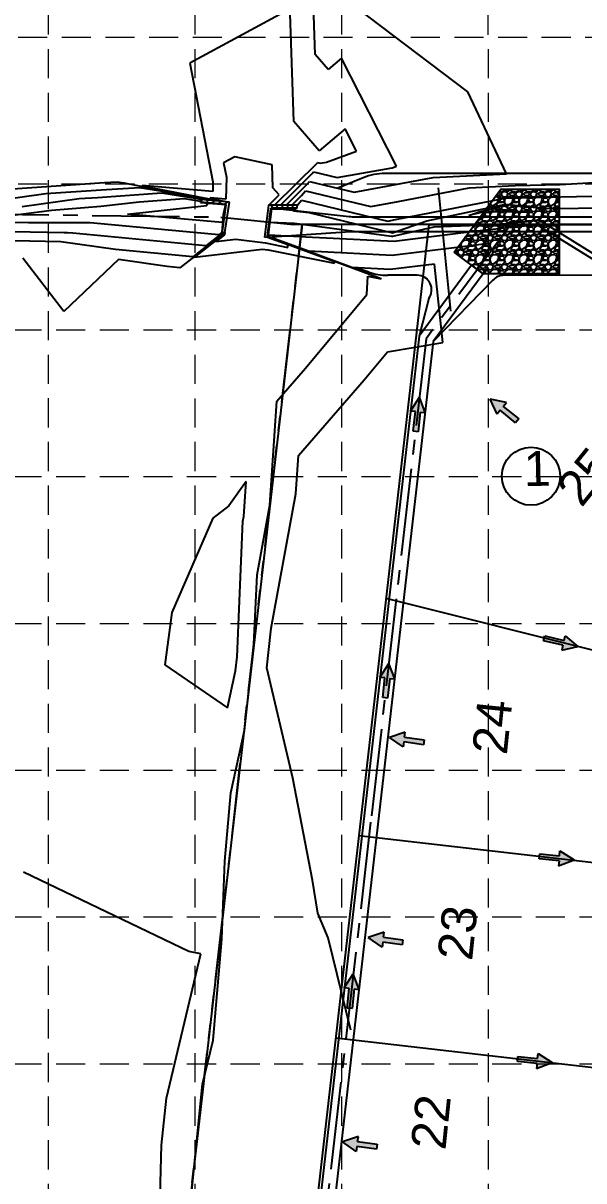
# Model space of a CAD drawing. Header units: feet. Extents: x 9918 to 11941, y 10990 to 14224.
# Drawn here: x 10214.5 to 10407.3, y 13625.9 to 14023.8 of the extents above; entities that cross this region are included whole.
import ezdxf

# ---------------------------------------------------------------- set-up
doc = ezdxf.new("R2010")
doc.units = ezdxf.units.FT
doc.header["$LTSCALE"] = 40
doc.header["$MEASUREMENT"] = 0
for name, pattern in [('CENTER2', [1.125, 0.75, -0.125, 0.125, -0.125]), ('DASHED', [0.75, 0.5, -0.25]), ('HIDDEN', [0.375, 0.25, -0.125]), ('PHANTOM2', [1.25, 0.625, -0.125, 0.125, -0.125, 0.125, -0.125])]:
    doc.linetypes.add(name, pattern=pattern)
doc.layers.get('0').update_dxf_attribs({"linetype": 'CONTINUOUS'})
for name, color, linetype in [('BNDRY-PH1', 4, 'CONTINUOUS'), ('bndry-starrett', 8, 'PHANTOM2'), ('CHANNEL', 4, 'CONTINUOUS'), ('CHANNEL C-LINE', 2, 'CENTER2'), ('CONT-MJR', 252, 'CONTINUOUS'), ('CONT-MNR', 253, 'CONTINUOUS'), ('FLUME-CURB', 7, 'CONTINUOUS'), ('GRD-FLOW', 7, 'CONTINUOUS'), ('GRID', 254, 'DASHED'), ('LOTNUM', 8, 'CONTINUOUS'), ('LOTS - PH1', 7, 'CONTINUOUS'), ('PAPER-TXT', 7, 'CONTINUOUS'), ('SD-EXIST', 201, 'CONTINUOUS'), ('SWALE-CL', 2, 'CENTER2')]:
    doc.layers.add(name, color=color, linetype=linetype)
doc.styles.add('L200', font='ARIAL.TTF', dxfattribs={"height": 8})

# ---------------------------------------------------------------- blocks, each defined once
blk = doc.blocks.new('tf')
for p, q in [((0, -0.0005), (0, 0.00051)), ((0, 0.00051), (0.00406, 0.00051)), ((0.00406, 0.00051), (0.00406, 0.00153)), ((0.00406, 0.00153), (0.00711, 0)), ((0.00406, -0.00152), (0.00711, 0)), ((0.00406, -0.0005), (0, -0.0005)), ((0.00406, -0.0005), (0.00406, -0.00152))]:
    blk.add_line(p, q)
for points in [[(0, 0.00051), (0, -0.0005), (0.00406, 0.00051), (0.00406, -0.0005)], [(0.00406, -0.00152), (0.00406, 0.00153), (0.00711, 0), (0.00406, 0.00153)]]:
    blk.add_solid(points)

msp = doc.modelspace()

# ---------------------------------------------------------------- hatches: boundary and pattern name
at = {"layer": 'CHANNEL'}
h = msp.add_hatch(dxfattribs=at)
h.set_pattern_fill('GRAVEL', color=1, scale=5, style=0)
h.set_pattern_definition([(228.0128, (3.6, 5), (-39.999991161, -45.000006708), [0.67268, -66.59544]), (184.9697, (3.15, 4.5), (60.0000052576, 4.999956535), [1.15434, -114.279625]), (132.5104, (2, 4.4), (49.999953592, -55.0000433694), [0.81394, -80.58016]), (267.2737, (0.05, 3.15), (4.9999800886, 100.000001475), [1.05119, -104.06779]), (292.8337, (0, 2.1), (-25.0000495272, 59.999982059), [1.030775, -102.046865]), (357.2737, (0.4, 1.15), (-100.000001475, 4.9999800886), [1.05119, -104.06779]), (37.6942, (1.45, 1.1), (-65.000036728, -49.9999520258), [1.390145, -137.624245]), (72.2553, (2.55, 1.95), (35.0000538135, 109.9999811562), [1.31244, -129.931605]), (121.4296, (2.95, 3.2), (-40.000041171, 64.9999751825), [1.05475, -104.420365]), (175.2364, (2.4, 4.1), (55.000004732, -4.999957663), [1.20416, -59.003815]), (222.3974, (1.2, 4.2), (-60.0000367554, -54.99996041), [1.55724, -154.166875]), (138.8141, (5, 3.1), (-35.000014734, 29.999986567), [0.531505, -52.61922]), (171.4692, (4.6, 3.45), (64.999991424, -10.0000395502), [1.011185, -100.107555]), (225, (3.6, 3.6), (-6e-16, -5.00000155), [0.707105, -6.36396]), (203.1986, (3.25, 4.2), (24.999998653, 10.000006626), [0.38079, -37.698075]), (291.8014, (2.9, 4.05), (-4.999999553, 15.000001365), [0.538515, -26.38731]), (30.9638, (3.1, 3.55), (14.99999011, 10.000012418), [0.874645, -28.280115]), (161.5651, (3.85, 4), (10.00000217, -4.99999202), [0.632455, -15.178935]), (16.3895, (0, 4.05), (50.000010992, 14.999963549), [0.886, -87.714225]), (70.3462, (0.85, 4.3), (-19.999976237, -55.000010678), [0.743305, -73.58704]), (293.1986, (3.85, 5), (-10.000006626, 24.999998653), [0.761575, -37.31729]), (343.6105, (4.15, 4.3), (-50.000010992, 14.999963549), [0.886, -87.714225]), (339.444, (0, 0.95), (-25.000009223, 9.999979982), [0.8544, -41.86562]), (294.7751, (0.8, 0.65), (-24.999960946, 55.000017109), [0.71589, -70.873215]), (66.8014, (3.9, 0), (10.000006626, 24.999998653), [0.761575, -37.31729]), (17.354, (4.2, 0.7), (-65.0000100955, -19.9999725113), [0.838155, -82.97712]), (69.444, (1.45, 0), (-9.999979982, -25.000009223), [0.4272, -42.29282]), (101.3099, (3.6, 0), (-4.99998816, 20.00000376), [0.25495, -25.240145]), (165.9638, (3.55, 0.25), (15.00000273, -4.99999029), [1.030775, -19.58475]), (186.009, (2.55, 0.5), (49.9999987545, 4.9999965874), [0.95525, -94.569615]), (303.6901, (3.1, 3.1), (-5.00000667, 9.99999779), [0.72111, -17.306645]), (353.1572, (3.5, 2.5), (84.9999968274, -10.0000399896), [1.25897, -124.637815]), (60.9454, (4.75, 2.35), (-20.000000136, -35.000001923), [0.51478, -50.96337]), (90, (5, 2.8), (-5, 5), [0.3, -4.7]), (120.2564, (2.45, 0.65), (19.999974434, -35.000012279), [0.69462, -68.7676]), (48.0128, (2.1, 1.25), (39.999991161, 45.000006708), [1.34536, -65.92276]), (0, (3, 2.25), (5, 5), [1.3, -3.7]), (325.3048, (4.3, 2.25), (-49.999971295, 35.000043048), [0.79057, -78.26637]), (254.0546, (4.95, 1.8), (-4.999999446, -20.000000633), [0.72801, -35.67254]), (207.646, (4.75, 1.1), (-94.999979036, -50.0000385658), [1.185325, -117.34737]), (175.4261, (3.7, 0.55), (-65.0000027916, 4.9999740058), [1.253995, -124.14537])])
h.paths.add_polyline_path([(10362.67, 13945.07), (10378.74, 13966.74), (10398.8, 13966.74), (10398.8, 13937.63), (10372.71, 13937.63)])

# ---------------------------------------------------------------- linework, layer by layer
at = {"layer": 'BNDRY-PH1', "color": 0}
for p, q in [((10310.41, 13954.6), (10160.85, 12651.69)), ((11824.9, 13954.58), (10310.41, 13954.6))]:
    msp.add_line(p, q, dxfattribs=at)
at = {"layer": 'bndry-starrett'}
for p in [(10160.85, 12651.69), (11824.9, 13954.58)]:
    msp.add_line(p, (10310.41, 13954.6), dxfattribs=at)
at = {"layer": 'CHANNEL'}
msp.add_line((10333.35, 13938.17), (10328.98, 13939.67), dxfattribs=at)
at = {"layer": 'CHANNEL', "color": 5}
msp.add_line((10349.94, 13937.1), (10339.82, 13937.1), dxfattribs=at)
at = {"layer": 'CHANNEL', "color": 5, "flags": 128}
for points in [[(10860.22, 13972.09), (10338.96, 13972.1, 0.097975), (10331.35, 13970.59), (10322.73, 13967.04)], [(10860.22, 13957.09), (10328.84, 13957.1, -0.027785), (10326.62, 13957.22), (10299.7, 13960.22)], [(10860.22, 13952.09), (10328.4, 13952.1, 0.016904), (10327.05, 13952.05), (10298.43, 13950.11)], [(10860.22, 13937.09), (10379.77, 13937.1, 0.21342), (10376.04, 13935.43), (10355.44, 13914.33)]]:
    msp.add_lwpolyline(points, format="xyb", dxfattribs=at)
at = {"layer": 'CHANNEL', "color": 1, "flags": 128}
msp.add_lwpolyline([(10362.67, 13945.07), (10378.74, 13966.74), (10398.8, 13966.74), (10398.8, 13937.63), (10372.71, 13937.63)], close=True, dxfattribs=at)
at = {"layer": 'CHANNEL', "color": 5, "flags": 128}
msp.add_lwpolyline([(10353.96, 13929.12), (10350.63, 13916.23)], dxfattribs=at)
at = {"layer": 'CHANNEL', "color": 5}
for centre, radius, start, end in [((10339.82, 13957.1), 20, 251.1181, 269.9992), ((10349.94, 13932.1), 5, 323.4519, 89.9992)]:
    msp.add_arc(centre, radius, start, end, dxfattribs=at)
at = {"layer": 'CHANNEL C-LINE', "color": 5}
for p, q in [((10148.26, 13958.93), (10282.49, 13957.11)), ((10282.49, 13957.11), (10307.58, 13954.6)), ((11632.64, 13954.58), (10307.58, 13954.6))]:
    msp.add_line(p, q, dxfattribs=at)
at = {"layer": 'CONT-MJR', "color": 35}
for p, q in [((10287.24, 13977.8, 610), (10283.4, 13975.71, 610)), ((10283.4, 13975.71, 610), (10284.35, 13970.83, 610)), ((10300.07, 13975.02, 610), (10287.24, 13977.8, 610)), ((10300.31, 13967.19, 610), (10300.07, 13975.02, 610)), ((10284.35, 13970.83, 610), (10284.19, 13963.26, 610)), ((10302.5, 13964.75, 610), (10300.31, 13967.19, 610)), ((10241.16, 13960.92, 605), (10254.41, 13962.41, 605)), ((10254.41, 13962.41, 605), (10269.95, 13963.47, 605)), ((10269.95, 13963.47, 605), (10275.49, 13962.58, 605)), ((10275.49, 13962.58, 605), (10275.45, 13962.15, 605)), ((10275.45, 13962.15, 605), (10278.46, 13961.93, 605)), ((10278.46, 13961.93, 605), (10284.06, 13961.41, 605)), ((10284.19, 13963.26, 610), (10278.79, 13963.72, 610)), ((10278.79, 13963.72, 610), (10278.81, 13963.52, 610)), ((10278.81, 13963.52, 610), (10284.75, 13962.35, 610)), ((10284.75, 13962.35, 610), (10283.67, 13961.51, 610)), ((10298.95, 13961.23, 610), (10302.5, 13964.75, 610)), ((10308.68, 13961.08, 605), (10310.21, 13962.89, 605)), ((10310.21, 13962.89, 605), (10339.87, 13955.77, 605)), ((10342.47, 13956.24, 605), (10380.25, 13963.58, 605)), ((10380.25, 13963.58, 605), (10383.37, 13963.74, 605)), ((10383.37, 13963.74, 605), (10415.56, 13964.45, 605)), ((10206.43, 13957.26, 605), (10224.29, 13959.48, 605)), ((10224.29, 13959.48, 605), (10241.16, 13960.92, 605)), ((10284.19, 13961.28, 610), (10282.88, 13952.28, 610)), ((10283.58, 13959.27, 605), (10283.23, 13956.92, 605)), ((10284.06, 13961.41, 605), (10283.58, 13959.27, 605)), ((10283.67, 13961.51, 610), (10283.66, 13961.45, 610)), ((10283.66, 13961.45, 610), (10284.22, 13961.4, 610)), ((10284.22, 13961.4, 610), (10284.19, 13961.28, 610)), ((10298.5, 13950.51, 610), (10299.68, 13960.01, 610)), ((10299.47, 13961.22, 610), (10298.95, 13961.23, 610)), ((10300.29, 13960.29, 610), (10299.47, 13961.22, 610)), ((10299.53, 13956.9, 605), (10299.9, 13959.96, 605)), ((10299.68, 13960.01, 610), (10299.71, 13960.21, 610)), ((10299.71, 13960.21, 610), (10300.29, 13960.23, 610)), ((10299.9, 13959.96, 605), (10307.97, 13960.22, 605)), ((10300.29, 13960.23, 610), (10300.29, 13960.29, 610)), ((10307.97, 13960.22, 605), (10308.69, 13960.19, 605)), ((10308.69, 13960.19, 605), (10308.68, 13961.08, 605)), ((10216.25, 13955.09, 605), (10203.51, 13955.36, 605)), ((10237.48, 13955.11, 605), (10216.25, 13955.09, 605)), ((10273.01, 13951.8, 605), (10237.48, 13955.11, 605)), ((10283.23, 13956.92, 605), (10282.79, 13951.87, 605)), ((10298.87, 13950.9, 605), (10299.3, 13955.06, 605)), ((10299.3, 13955.06, 605), (10299.53, 13956.9, 605)), ((10339.87, 13955.77, 605), (10342.47, 13956.24, 605)), ((10391.25, 13954.49, 605), (10370.46, 13952.29, 605)), ((10412.56, 13941.3, 605), (10391.25, 13954.49, 605)), ((10281.73, 13950.98, 605), (10273.01, 13951.8, 605)), ((10283.71, 13951.07, 610), (10280.68, 13948.72, 610)), ((10282.83, 13951.82, 605), (10281.73, 13950.98, 605)), ((10282.79, 13951.87, 605), (10282.83, 13951.86, 605)), ((10282.83, 13951.86, 605), (10282.83, 13951.82, 605)), ((10282.88, 13952.28, 610), (10282.85, 13951.98, 610)), ((10282.85, 13951.98, 610), (10283.78, 13951.84, 610)), ((10283.78, 13951.84, 610), (10283.71, 13951.07, 610)), ((10298.47, 13950.15, 610), (10298.5, 13950.51, 610)), ((10305.43, 13947.57, 610), (10298.47, 13950.15, 610)), ((10311.72, 13950.27, 605), (10298.87, 13950.9, 605)), ((10298.87, 13950.9, 605), (10298.87, 13950.9, 605)), ((10342.03, 13948.71, 605), (10311.72, 13950.27, 605)), ((10370.46, 13952.29, 605), (10342.03, 13948.71, 605)), ((10280.68, 13948.72, 610), (10287.63, 13949.54, 610)), ((10287.63, 13949.54, 610), (10297.79, 13948.22, 610)), ((10297.79, 13948.22, 610), (10305.52, 13946.67, 610)), ((10305.52, 13946.67, 610), (10305.43, 13947.57, 610))]:
    msp.add_line(p, q, dxfattribs=at)
at = {"layer": 'CONT-MNR', "color": 35}
for p, q in [((10314.86, 14013.02, 608), (10314, 14038.25, 608)), ((10367.34, 14000.13, 607), (10324.46, 14032.71, 607)), ((10303.94, 14027.47, 609), (10271.81, 14010.02, 609)), ((10306.5, 14020.35, 609), (10306.3, 14026.96, 609)), ((10307.53, 13989.96, 609), (10306.5, 14020.35, 609)), ((10271.81, 14010.02, 609), (10279.75, 13969.28, 609)), ((10319.39, 14007.83, 608), (10314.86, 14013.02, 608)), ((10323.99, 14011.75, 608), (10319.39, 14007.83, 608)), ((10342.84, 13974.62, 608), (10323.99, 14011.75, 608)), ((10380.69, 13972.04, 607), (10367.34, 14000.13, 607)), ((10316.28, 13979.91, 609), (10307.53, 13989.96, 609)), ((10325.2, 13987.5, 609), (10316.28, 13979.91, 609)), ((10329.14, 13979.73, 609), (10325.2, 13987.5, 609)), ((10318.8, 13976.04, 609), (10329.14, 13979.73, 609)), ((10300.94, 13961.23, 609), (10315.65, 13975.81, 609)), ((10315.65, 13975.81, 609), (10315.7, 13975.88, 609)), ((10315.7, 13975.88, 609), (10316.63, 13975.66, 609)), ((10316.63, 13975.66, 609), (10318.8, 13976.04, 609)), ((10322.44, 13970.69, 608), (10341.32, 13974.08, 608)), ((10341.32, 13974.08, 608), (10342.84, 13974.62, 608)), ((10302.93, 13961.23, 608), (10313.85, 13972.06, 608)), ((10313.85, 13972.06, 608), (10314.33, 13972.63, 608)), ((10314.33, 13972.63, 608), (10322.44, 13970.69, 608)), ((10344.4, 13968.62, 607), (10355.46, 13970.77, 607)), ((10355.46, 13970.77, 607), (10380.69, 13972.04, 607)), ((10399.11, 13968.31, 606), (10438.74, 13970.71, 606)), ((10210.75, 13966.87, 608), (10242.48, 13968.97, 608)), ((10222.23, 13965.17, 607), (10241.25, 13966.43, 607)), ((10241.25, 13966.43, 607), (10254.47, 13967.33, 607)), ((10242.48, 13968.97, 608), (10246.74, 13969.26, 608)), ((10246.74, 13969.26, 608), (10249.07, 13968.89, 608)), ((10249.07, 13968.89, 608), (10280.28, 13962.77, 608)), ((10254.47, 13967.33, 607), (10261.7, 13966.18, 607)), ((10279.68, 13965.86, 609), (10255.37, 13967.96, 609)), ((10255.37, 13967.96, 609), (10255.37, 13967.89, 609)), ((10255.37, 13967.89, 609), (10282.51, 13962.56, 609)), ((10261.7, 13966.18, 607), (10278.05, 13962.97, 607)), ((10279.75, 13969.28, 609), (10279.68, 13965.86, 609)), ((10304.92, 13961.24, 607), (10312.04, 13968.3, 607)), ((10310.24, 13964.55, 606), (10311.58, 13966.14, 606)), ((10311.58, 13966.14, 606), (10334.06, 13960.74, 606)), ((10312.04, 13968.3, 607), (10312.96, 13969.38, 607)), ((10312.96, 13969.38, 607), (10328.25, 13965.71, 607)), ((10328.25, 13965.71, 607), (10344.4, 13968.62, 607)), ((10343.44, 13962.43, 606), (10367.86, 13967.18, 606)), ((10367.86, 13967.18, 606), (10383.64, 13967.97, 606)), ((10383.64, 13967.97, 606), (10399.11, 13968.31, 606)), ((10195.63, 13961.44, 607), (10222.23, 13965.17, 607)), ((10214.18, 13960.73, 606), (10233.71, 13963.47, 606)), ((10233.71, 13963.47, 606), (10240.01, 13963.88, 606)), ((10240.01, 13963.88, 606), (10262.21, 13965.4, 606)), ((10262.21, 13965.4, 606), (10274.33, 13963.47, 606)), ((10274.33, 13963.47, 606), (10275.82, 13963.18, 606)), ((10275.79, 13963.16, 606), (10275.71, 13962.18, 606)), ((10275.71, 13962.18, 606), (10284.09, 13961.41, 606)), ((10275.82, 13963.18, 606), (10275.79, 13963.16, 606)), ((10277.76, 13962.75, 607), (10277.7, 13962, 607)), ((10277.7, 13962, 607), (10284.12, 13961.41, 607)), ((10278.05, 13962.97, 607), (10277.76, 13962.75, 607)), ((10279.73, 13962.34, 608), (10279.69, 13961.82, 608)), ((10280.28, 13962.77, 608), (10279.73, 13962.34, 608)), ((10281.7, 13961.93, 609), (10281.68, 13961.63, 609)), ((10282.51, 13962.56, 609), (10281.7, 13961.93, 609)), ((10306.91, 13961.24, 606), (10310.24, 13964.55, 606)), ((10334.06, 13960.74, 606), (10343.44, 13962.43, 606)), ((10250.36, 13958.11, 604), (10277.61, 13961.12, 604)), ((10283.07, 13955.2, 604), (10250.36, 13958.11, 604)), ((10277.61, 13961.12, 604), (10277.99, 13961.9, 604)), ((10277.99, 13961.9, 604), (10281.75, 13961.63, 604)), ((10279.69, 13961.82, 608), (10284.16, 13961.4, 608)), ((10281.68, 13961.63, 609), (10284.19, 13961.4, 609)), ((10281.75, 13961.63, 604), (10284.03, 13961.42, 604)), ((10284.07, 13960.88, 609), (10282.95, 13953.21, 609)), ((10283.95, 13960.48, 608), (10283.02, 13954.14, 608)), ((10283.82, 13960.08, 607), (10283.09, 13955.07, 607)), ((10283.7, 13959.67, 606), (10283.16, 13955.99, 606)), ((10283.45, 13958.87, 604), (10283.3, 13957.85, 604)), ((10284.03, 13961.42, 604), (10283.45, 13958.87, 604)), ((10284.09, 13961.41, 606), (10283.7, 13959.67, 606)), ((10284.12, 13961.41, 607), (10283.82, 13960.08, 607)), ((10284.16, 13961.4, 608), (10283.95, 13960.48, 608)), ((10284.19, 13961.4, 609), (10284.07, 13960.88, 609)), ((10298.66, 13951.42, 609), (10299.65, 13959.39, 609)), ((10298.82, 13952.33, 608), (10299.62, 13958.76, 608)), ((10298.98, 13953.24, 607), (10299.59, 13958.14, 607)), ((10299.5, 13956.28, 604), (10299.94, 13959.91, 604)), ((10299.56, 13957.52, 606), (10299.86, 13960.01, 606)), ((10299.59, 13958.14, 607), (10299.82, 13960.06, 607)), ((10299.62, 13958.76, 608), (10299.78, 13960.11, 608)), ((10299.65, 13959.39, 609), (10299.75, 13960.16, 609)), ((10299.75, 13960.16, 609), (10302.01, 13960.23, 609)), ((10299.78, 13960.11, 608), (10303.72, 13960.23, 608)), ((10299.82, 13960.06, 607), (10305.44, 13960.24, 607)), ((10299.86, 13960.01, 606), (10307.16, 13960.24, 606)), ((10299.94, 13959.91, 604), (10302.34, 13959.99, 604)), ((10301.35, 13961.23, 609), (10300.94, 13961.23, 609)), ((10302.01, 13960.49, 609), (10301.35, 13961.23, 609)), ((10302.01, 13960.23, 609), (10302.01, 13960.49, 609)), ((10302.34, 13959.99, 604), (10308.19, 13959.77, 604)), ((10303.24, 13961.23, 608), (10302.93, 13961.23, 608)), ((10303.72, 13960.68, 608), (10303.24, 13961.23, 608)), ((10303.72, 13960.23, 608), (10303.72, 13960.68, 608)), ((10305.12, 13961.24, 607), (10304.92, 13961.24, 607)), ((10305.43, 13960.88, 607), (10305.12, 13961.24, 607)), ((10305.44, 13960.24, 607), (10305.43, 13960.88, 607)), ((10307, 13961.24, 606), (10306.91, 13961.24, 606)), ((10307.15, 13961.07, 606), (10307, 13961.24, 606)), ((10307.16, 13960.24, 606), (10307.15, 13961.07, 606)), ((10308.19, 13959.77, 604), (10307.47, 13959.21, 604)), ((10307.47, 13959.21, 604), (10312.72, 13958.69, 604)), ((10312.72, 13958.69, 604), (10341.49, 13951.7, 604)), ((10353.33, 13955.84, 604), (10380.31, 13961.57, 604)), ((10367.76, 13957.72, 603), (10371.58, 13959.05, 603)), ((10371.99, 13958.67, 603), (10367.76, 13957.72, 603)), ((10371.58, 13959.05, 603), (10376.33, 13960.06, 603)), ((10379.71, 13958.96, 603), (10371.99, 13958.67, 603)), ((10376.33, 13960.06, 603), (10388.64, 13958.75, 603)), ((10388.64, 13958.75, 603), (10379.71, 13958.96, 603)), ((10380.31, 13961.57, 604), (10394.08, 13960.1, 604)), ((10394.08, 13960.1, 604), (10424.29, 13960.41, 604)), ((10283.16, 13955.99, 606), (10282.8, 13951.89, 606)), ((10283.09, 13955.07, 607), (10282.81, 13951.91, 607)), ((10283.02, 13954.14, 608), (10282.82, 13951.93, 608)), ((10283.3, 13957.85, 604), (10283.07, 13955.2, 604)), ((10298.76, 13950.5, 606), (10299.14, 13954.15, 606)), ((10299.14, 13954.15, 606), (10299.56, 13957.52, 606)), ((10299.38, 13955.28, 604), (10299.46, 13955.97, 604)), ((10299.4, 13955.28, 604), (10299.38, 13955.28, 604)), ((10307.8, 13954.87, 604), (10299.4, 13955.28, 604)), ((10299.46, 13955.97, 604), (10299.5, 13956.28, 604)), ((10311.27, 13954.4, 604), (10307.8, 13954.87, 604)), ((10341.15, 13950.49, 604), (10311.27, 13954.4, 604)), ((10341.49, 13951.7, 604), (10353.33, 13955.84, 604)), ((10377.1, 13954.47, 604), (10355.66, 13953.68, 604)), ((10392.04, 13956.05, 604), (10377.1, 13954.47, 604)), ((10397.68, 13952.56, 604), (10392.04, 13956.05, 604)), ((10228.61, 13951.71, 606), (10187.97, 13952.56, 606)), ((10229.7, 13951.71, 606), (10228.61, 13951.71, 606)), ((10231.53, 13951.54, 606), (10229.7, 13951.71, 606)), ((10277.27, 13947.22, 606), (10231.53, 13951.54, 606)), ((10283.36, 13951.37, 608), (10268.34, 13939.71, 608)), ((10283.18, 13951.52, 607), (10272.81, 13943.47, 607)), ((10283.53, 13951.22, 609), (10273.38, 13943.33, 609)), ((10283, 13951.67, 606), (10277.27, 13947.22, 606)), ((10282.8, 13951.89, 606), (10283.02, 13951.86, 606)), ((10282.81, 13951.91, 607), (10283.21, 13951.85, 607)), ((10282.82, 13951.93, 608), (10283.4, 13951.85, 608)), ((10282.95, 13953.21, 609), (10282.84, 13951.95, 609)), ((10282.84, 13951.95, 609), (10283.59, 13951.84, 609)), ((10283.02, 13951.86, 606), (10283, 13951.67, 606)), ((10283.21, 13951.85, 607), (10283.18, 13951.52, 607)), ((10283.4, 13951.85, 608), (10283.36, 13951.37, 608)), ((10283.59, 13951.84, 609), (10283.53, 13951.22, 609)), ((10298.54, 13950.24, 609), (10298.66, 13951.42, 609)), ((10321.5, 13941.75, 609), (10298.54, 13950.24, 609)), ((10298.61, 13950.33, 608), (10298.82, 13952.33, 608)), ((10337.56, 13935.92, 608), (10298.61, 13950.33, 608)), ((10298.69, 13950.41, 607), (10298.98, 13953.24, 607)), ((10327.53, 13939.74, 607), (10298.69, 13950.41, 607)), ((10312.64, 13945.37, 606), (10298.76, 13950.5, 606)), ((10341.45, 13950.47, 604), (10341.15, 13950.49, 604)), ((10355.66, 13953.68, 604), (10341.45, 13950.47, 604)), ((10434.68, 13929.38, 604), (10397.68, 13952.56, 604)), ((10227.41, 13948.64, 607), (10206.04, 13949.08, 607)), ((10246.17, 13945.98, 607), (10227.41, 13948.64, 607)), ((10273.38, 13943.33, 609), (10296.7, 13946.1, 609)), ((10296.7, 13946.1, 609), (10298.7, 13945.84, 609)), ((10374.72, 13948.09, 606), (10341.34, 13943.89, 606)), ((10228.43, 13924.66, 608), (10214.33, 13942.95, 608)), ((10247.23, 13942.5, 608), (10228.43, 13924.66, 608)), ((10272.81, 13943.47, 607), (10246.17, 13945.98, 607)), ((10264.03, 13940.12, 608), (10247.23, 13942.5, 608)), ((10298.7, 13945.84, 609), (10321.54, 13941.26, 609)), ((10341.34, 13943.89, 606), (10312.64, 13945.37, 606)), ((10268.34, 13939.71, 608), (10264.03, 13940.12, 608)), ((10321.54, 13941.26, 609), (10321.5, 13941.75, 609)), ((10340.66, 13939.07, 607), (10327.53, 13939.74, 607)), ((10355.92, 13940.99, 607), (10340.66, 13939.07, 607)), ((10358.77, 13914.05, 607), (10355.92, 13940.99, 607)), ((10332.61, 13930.46, 608), (10332.98, 13936.77, 608)), ((10332.98, 13936.77, 608), (10337.56, 13935.85, 608)), ((10337.56, 13935.85, 608), (10337.56, 13935.92, 608)), ((10311.55, 13905.18, 608), (10332.61, 13930.46, 608)), ((10331.7, 13901.18, 607), (10339.73, 13910.81, 607)), ((10339.73, 13910.81, 607), (10358.77, 13914.05, 607)), ((10301.72, 13893.87, 608), (10311.55, 13905.18, 608)), ((10309.1, 13875.17, 607), (10331.7, 13901.18, 607)), ((10299.27, 13858.05, 608), (10301.72, 13893.87, 608)), ((10308.2, 13861.95, 607), (10309.1, 13875.17, 607)), ((10291.17, 13866.27, 609), (10285.23, 13857.86, 609)), ((10290.34, 13854.16, 609), (10291.17, 13866.27, 609)), ((10299.71, 13815.8, 607), (10308.2, 13861.95, 607)), ((10285.23, 13857.86, 609), (10279.65, 13853.68, 609)), ((10294.89, 13834.22, 608), (10299.27, 13858.05, 608)), ((10279.65, 13853.68, 609), (10265.64, 13821.21, 609)), ((10288.02, 13805.96, 609), (10290.06, 13852.65, 609)), ((10290.06, 13852.65, 609), (10290.34, 13854.16, 609)), ((10293.84, 13810.37, 608), (10294.89, 13834.22, 608)), ((10265.64, 13821.21, 609), (10263.22, 13803.23, 609)), ((10298.3, 13802.25, 607), (10299.66, 13814.78, 607)), ((10299.66, 13814.78, 607), (10299.71, 13815.8, 607)), ((10290.61, 13780.61, 608), (10293.84, 13810.37, 608)), ((10263.22, 13803.23, 609), (10284.71, 13788.43, 609)), ((10287.5, 13801.17, 609), (10288.02, 13805.96, 609)), ((10284.71, 13788.43, 609), (10287.5, 13801.17, 609)), ((10307.23, 13764.28, 607), (10298.3, 13802.25, 607)), ((10285.94, 13759.29, 608), (10290.61, 13780.61, 608)), ((10314, 13729.28, 607), (10307.23, 13764.28, 607)), ((10283.87, 13735.76, 608), (10285.94, 13759.29, 608)), ((10282.83, 13708.97, 608), (10283.87, 13735.76, 608)), ((10271.45, 13704.73, 609), (10214.59, 13731.99, 609)), ((10315.79, 13717.88, 607), (10314, 13729.28, 607)), ((10319.3, 13709.41, 607), (10315.79, 13717.88, 607)), ((10279.78, 13674.19, 608), (10282.83, 13708.97, 608)), ((10327.1, 13677.62, 607), (10319.3, 13709.41, 607)), ((10263.72, 13654.27, 609), (10275.59, 13703.89, 609)), ((10275.59, 13703.89, 609), (10271.45, 13704.73, 609)), ((10276.17, 13659.11, 608), (10279.78, 13674.19, 608)), ((10271.86, 13616.88, 608), (10276.17, 13659.11, 608)), ((10262.08, 13638.2, 609), (10263.72, 13654.27, 609)), ((10261.08, 13603.7, 609), (10262.08, 13638.2, 609))]:
    msp.add_line(p, q, dxfattribs=at)
at = {"layer": 'CONT-MNR', "color": 1}
msp.add_line((10361.55, 13924.77), (10357.33, 13967.19), dxfattribs=at)
at = {"layer": 'FLUME-CURB', "color": 5}
for p, q in [((10368.7, 13940.61), (10350.63, 13916.23)), ((10368.7, 13940.61), (10372.71, 13937.63)), ((10372.71, 13937.63), (10355.44, 13914.33)), ((10350.63, 13916.23), (10276.25, 13268.29)), ((10355.44, 13914.33), (10281.22, 13267.72))]:
    msp.add_line(p, q, dxfattribs=at)
at = {"layer": 'GRID', "color": 252, "linetype": 'HIDDEN', "lineweight": 0}
for p, q in [((10223.35, 11244.83), (10223.13, 14168.85)), ((10273.48, 11244.82), (10273.64, 14168.75)), ((10324.3, 11244.82), (10324.03, 14168.57)), ((10374.93, 11244.81), (10374.41, 14168.61)), ((9972.77, 14018.93), (11887.65, 14019.26)), ((9972.7, 13968.53), (11887.65, 13968.81)), ((9970.8, 13918.37), (11887.65, 13918.37)), ((9970.8, 13867.92), (11887.65, 13867.92)), ((9970.8, 13817.48), (11887.65, 13817.48)), ((9970.8, 13767.04), (11887.65, 13767.04)), ((9970.8, 13716.59), (11887.65, 13716.59)), ((9970.8, 13666.15), (11887.65, 13666.15))]:
    msp.add_line(p, q, dxfattribs=at)
at = {"layer": 'LOTNUM', "color": 7}
msp.add_circle((10389.12, 13868.07), 10, dxfattribs=at)
at = {"layer": 'LOTS - PH1'}
for p, q in [((10354.02, 13954.6), (10274.4, 13260.91)), ((10354.02, 13954.6), (11824.9, 13954.58)), ((10452.29, 13797.71), (10339.27, 13826.08)), ((10329.92, 13744.61), (10444.17, 13731.49)), ((10321.94, 13675.06), (10436.19, 13661.95))]:
    msp.add_line(p, q, dxfattribs=at)
at = {"layer": 'PAPER-TXT', "color": 7}
msp.add_line((10398.8, 13937.1), (10379.72, 13937.1), dxfattribs=at)
at = {"layer": 'SD-EXIST', "color": 5}
for p, q in [((10275.5, 13962.2), (10275.6, 13963.2)), ((10284.23, 13961.4), (10275.5, 13962.2)), ((10285.37, 13962.3), (10275.6, 13963.2)), ((10283.84, 13951.84), (10285.37, 13962.3)), ((10282.85, 13951.98), (10284.23, 13961.4)), ((10298.81, 13961.22), (10297.44, 13950.24)), ((10299.7, 13960.22), (10298.43, 13950.11)), ((10308.66, 13961.25), (10298.81, 13961.22)), ((10308.66, 13960.25), (10299.7, 13960.22)), ((10308.66, 13960.25), (10308.66, 13961.25)), ((10282.85, 13951.98), (10283.84, 13951.84)), ((10298.43, 13950.11), (10297.44, 13950.24))]:
    msp.add_line(p, q, dxfattribs=at)
at = {"layer": 'SWALE-CL', "color": 5}
for p, q in [((10382.18, 13954.6), (10353.03, 13915.28)), ((10353.03, 13915.28), (10333.97, 13749.17)), ((10333.97, 13749.17), (10278.74, 13268))]:
    msp.add_line(p, q, dxfattribs=at)

# ---------------------------------------------------------------- block references
at = {"layer": 'GRD-FLOW', "yscale": 1677.320435747335, "zscale": 1677.320435747335}
for p, xscale, rotation in [((10349.48, 13883.4), 1677.320435747334, 83.91622170501613), ((10384.37, 13887.12), 1677.320435747335, 141.3863310181212), ((10393.64, 13812.34), 1677.320435747336, 346.5050769719733), ((10338.97, 13791.88), 1677.320435747334, 83.91622170501613), ((10352.25, 13776.64), 1677.320435747336, 172.1191582270105), ((10392.04, 13737.38), 1677.320435747334, 354.5824077530629), ((10344.97, 13707.84), 1677.320435747336, 172.1191582270105), ((10326.72, 13685.15), 1677.320435747334, 83.91622170501613), ((10384.5, 13667.73), 1677.320435747334, 354.5824077530629), ((10336.13, 13637.62), 1677.320435747336, 172.1191582270105)]:
    msp.add_blockref('tf', p, dxfattribs=dict(at, xscale=xscale, rotation=rotation))

# ---------------------------------------------------------------- texts
at = {"layer": 'LOTNUM', "color": 7, "style": 'L200'}
for s, rotation, p in [('1', 1.363, (10386.75, 13864.61)), ('25', 50.978, (10406.47, 13856.99)), ('24', 84.0862, (10380.78, 13772.01)), ('23', 84.0862, (10368.83, 13701.26)), ('22', 84.0862, (10359.67, 13636.21))]:
    msp.add_text(s, height=12, rotation=rotation, dxfattribs=at).set_placement(p)

doc.saveas('drawing.dxf')
